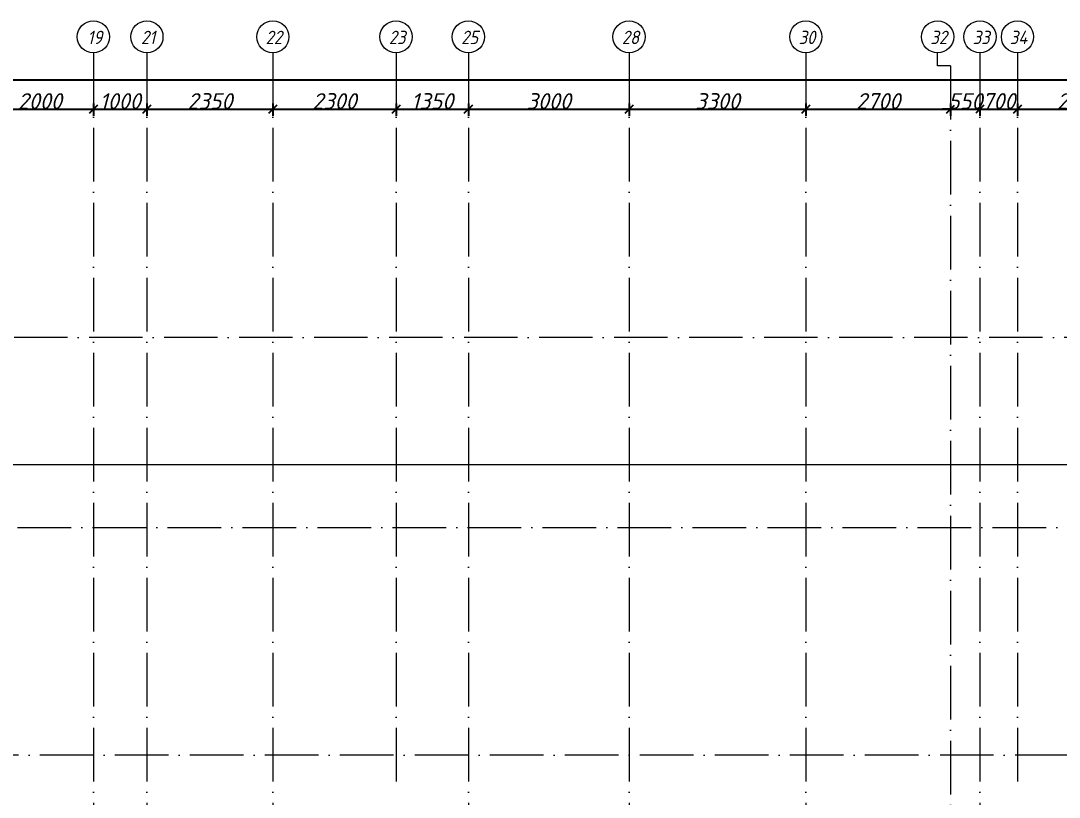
# Model space of a CAD drawing. Header units: millimetres. Extents: x -537608 to 253996, y -217170 to 186033.
# Drawn here: x -151090 to -131705, y 171535 to 186033 of the extents above; entities that cross this region are included whole.
import ezdxf

# ---------------------------------------------------------------- set-up
doc = ezdxf.new("R2010")
doc.units = ezdxf.units.MM
doc.linetypes.add('50_200_ШТРИХ_1Т_ш5_п1_п1_', pattern=[1400, 1000, -200, 0, -200])
for name, color, linetype, lineweight in [('A-____-____-DIMS', 7, 'Continuous', 9), ('S-GRID-____-IDEN', 7, 'Continuous', 9), ('S-GRID-____-OTLN', 7, 'Continuous', 9), ('S-GRID-____-OTLN-1', 7, '50_200_ШТРИХ_1Т_ш5_п1_п1_', 9)]:
    doc.layers.add(name, color=color, linetype=linetype, lineweight=lineweight)
doc.layers.add('G-____-____-SYMB-1', color=9, linetype='Continuous', lineweight=9, true_color=0x808080)
doc.styles.add('ISOCPEUR_I', font='isocpeui.ttf', dxfattribs={"height": 300})
doc.styles.add('ISOCPEUR_I_9', font='isocpeui.ttf', dxfattribs={"width": 0.9, "height": 250})
doc.dimstyles.new('ISO-2_5_0_9К_БОЛЬШОЙ_ОСИ', dxfattribs={"dimscale": 304.8, "dimtxt": 248.995294, "dimasz": 0.492126, "dimexe": 0.393701, "dimexo": 0, "dimgap": 0, "dimtad": 1, "dimdec": 0, "dimzin": 0, "dimdsep": 46, "dimtxsty": 'ISOCPEUR_I', "dimblk1": 'OBLIQUE', "dimblk2": 'OBLIQUE', "dimsah": 1, "dimcen": 0.09, "dimdle": 0.393701, "dimazin": 0, "dimtfac": 1, "dimtdec": 4, "dimtix": 1, "dimtmove": 0, "dimatfit": 3, "dimfxl": 1, "dimtvp": 1, "dimtolj": 1, "dimtzin": 0, "dimarcsym": 2})
doc.dimstyles.new('ISO-2_5_0_9К_БОЛЬШОЙ_ОСИ_2', dxfattribs={"dimscale": 304.8, "dimtxt": 248.995294, "dimasz": 0.492126, "dimexe": 0.393701, "dimexo": 0, "dimgap": 0, "dimtad": 1, "dimdec": 0, "dimzin": 0, "dimdsep": 46, "dimtxsty": 'ISOCPEUR_I_9', "dimblk1": 'OBLIQUE', "dimblk2": 'OBLIQUE', "dimsah": 1, "dimcen": 0.09, "dimdle": 0.393701, "dimazin": 0, "dimtfac": 1, "dimtdec": 4, "dimtix": 1, "dimtmove": 2, "dimatfit": 3, "dimfxl": 1, "dimtvp": 1, "dimtolj": 1, "dimtzin": 0, "dimarcsym": 2})

# ---------------------------------------------------------------- blocks, each defined once
blk = doc.blocks.new('Ось сетки - Круг_Ø6_00__ISO-2_5_0_9K_-25732049-АР1_План отверстий 3 этажа в осях 1-64_Ю-ЯЯ')
at = {"layer": 'S-GRID-____-IDEN'}
blk.add_circle((0, 0), 3, dxfattribs=at)
blk = doc.blocks.new('_Oblique')
at = {"color": 0, "linetype": 'ByBlock', "lineweight": -2}
blk.add_line((-0.5, -0.5), (0.5, 0.5), dxfattribs=at)
blk = doc.blocks.new('*D959')
at = {"layer": 'A-____-____-DIMS', "color": 0, "lineweight": -2, "transparency": 16777216}
for p, q in [((-151855, 184381), (-149615, 184381)), ((-151735, 184487), (-151735, 184261)), ((-149735, 184487), (-149735, 184261))]:
    blk.add_line(p, q, dxfattribs=at)
at = {"layer": 'Defpoints', "color": 0, "transparency": 16777216}
for p in [(-151735, 184487), (-149735, 184487), (-149735, 184381)]:
    blk.add_point(p, dxfattribs=at)
at = {"layer": 'A-____-____-DIMS', "color": 0, "lineweight": -2, "transparency": 16777216, "xscale": 150, "yscale": 150, "zscale": 150, "rotation": 180}
blk.add_blockref('_Oblique', (-151735, 184381), dxfattribs=at)
at = {"layer": 'A-____-____-DIMS', "color": 0, "lineweight": -2, "transparency": 16777216, "xscale": 150, "yscale": 150, "zscale": 150}
blk.add_blockref('_Oblique', (-149735, 184381), dxfattribs=at)
at = {"layer": 'A-____-____-DIMS', "color": 0, "transparency": 16777216, "insert": (-150735, 184531), "char_height": 300, "width": 758.48, "attachment_point": 5, "style": 'ISOCPEUR_I'}
blk.add_mtext('\\A1;2000', dxfattribs=at)
blk = doc.blocks.new('*D960')
at = {"layer": 'A-____-____-DIMS', "color": 0, "lineweight": -2, "transparency": 16777216}
for p, q in [((-149855, 184381), (-148615, 184381)), ((-149735, 184487), (-149735, 184261)), ((-148735, 184487), (-148735, 184261))]:
    blk.add_line(p, q, dxfattribs=at)
at = {"layer": 'Defpoints', "color": 0, "transparency": 16777216}
for p in [(-149735, 184487), (-148735, 184487), (-148735, 184381)]:
    blk.add_point(p, dxfattribs=at)
at = {"layer": 'A-____-____-DIMS', "color": 0, "lineweight": -2, "transparency": 16777216, "xscale": 150, "yscale": 150, "zscale": 150, "rotation": 180}
blk.add_blockref('_Oblique', (-149735, 184381), dxfattribs=at)
at = {"layer": 'A-____-____-DIMS', "color": 0, "lineweight": -2, "transparency": 16777216, "xscale": 150, "yscale": 150, "zscale": 150}
blk.add_blockref('_Oblique', (-148735, 184381), dxfattribs=at)
at = {"layer": 'A-____-____-DIMS', "color": 0, "transparency": 16777216, "insert": (-149235, 184531), "char_height": 300, "width": 701.02, "attachment_point": 5, "style": 'ISOCPEUR_I'}
blk.add_mtext('\\A1;1000', dxfattribs=at)
blk = doc.blocks.new('*D961')
at = {"layer": 'A-____-____-DIMS', "color": 0, "lineweight": -2, "transparency": 16777216}
for p, q in [((-148855, 184381), (-146265, 184381)), ((-148735, 184487), (-148735, 184261)), ((-146385, 184487), (-146385, 184261))]:
    blk.add_line(p, q, dxfattribs=at)
at = {"layer": 'Defpoints', "color": 0, "transparency": 16777216}
for p in [(-148735, 184487), (-146385, 184487), (-146385, 184381)]:
    blk.add_point(p, dxfattribs=at)
at = {"layer": 'A-____-____-DIMS', "color": 0, "lineweight": -2, "transparency": 16777216, "xscale": 150, "yscale": 150, "zscale": 150, "rotation": 180}
blk.add_blockref('_Oblique', (-148735, 184381), dxfattribs=at)
at = {"layer": 'A-____-____-DIMS', "color": 0, "lineweight": -2, "transparency": 16777216, "xscale": 150, "yscale": 150, "zscale": 150}
blk.add_blockref('_Oblique', (-146385, 184381), dxfattribs=at)
at = {"layer": 'A-____-____-DIMS', "color": 0, "transparency": 16777216, "insert": (-147560, 184531), "char_height": 300, "width": 758.48, "attachment_point": 5, "style": 'ISOCPEUR_I'}
blk.add_mtext('\\A1;2350', dxfattribs=at)
blk = doc.blocks.new('*D962')
at = {"layer": 'A-____-____-DIMS', "color": 0, "lineweight": -2, "transparency": 16777216}
for p, q in [((-146505, 184381), (-143965, 184381)), ((-146385, 184487), (-146385, 184261)), ((-144085, 184487), (-144085, 184261))]:
    blk.add_line(p, q, dxfattribs=at)
at = {"layer": 'Defpoints', "color": 0, "transparency": 16777216}
for p in [(-146385, 184487), (-144085, 184487), (-144085, 184381)]:
    blk.add_point(p, dxfattribs=at)
at = {"layer": 'A-____-____-DIMS', "color": 0, "lineweight": -2, "transparency": 16777216, "xscale": 150, "yscale": 150, "zscale": 150, "rotation": 180}
blk.add_blockref('_Oblique', (-146385, 184381), dxfattribs=at)
at = {"layer": 'A-____-____-DIMS', "color": 0, "lineweight": -2, "transparency": 16777216, "xscale": 150, "yscale": 150, "zscale": 150}
blk.add_blockref('_Oblique', (-144085, 184381), dxfattribs=at)
at = {"layer": 'A-____-____-DIMS', "color": 0, "transparency": 16777216, "insert": (-145235, 184531), "char_height": 300, "width": 758.48, "attachment_point": 5, "style": 'ISOCPEUR_I'}
blk.add_mtext('\\A1;2300', dxfattribs=at)
blk = doc.blocks.new('*D963')
at = {"layer": 'A-____-____-DIMS', "color": 0, "lineweight": -2, "transparency": 16777216}
for p, q in [((-144205, 184381), (-142615, 184381)), ((-144085, 184487), (-144085, 184261)), ((-142735, 184487), (-142735, 184261))]:
    blk.add_line(p, q, dxfattribs=at)
at = {"layer": 'Defpoints', "color": 0, "transparency": 16777216}
for p in [(-144085, 184487), (-142735, 184487), (-142735, 184381)]:
    blk.add_point(p, dxfattribs=at)
at = {"layer": 'A-____-____-DIMS', "color": 0, "lineweight": -2, "transparency": 16777216, "xscale": 150, "yscale": 150, "zscale": 150, "rotation": 180}
blk.add_blockref('_Oblique', (-144085, 184381), dxfattribs=at)
at = {"layer": 'A-____-____-DIMS', "color": 0, "lineweight": -2, "transparency": 16777216, "xscale": 150, "yscale": 150, "zscale": 150}
blk.add_blockref('_Oblique', (-142735, 184381), dxfattribs=at)
at = {"layer": 'A-____-____-DIMS', "color": 0, "transparency": 16777216, "insert": (-143410, 184531), "char_height": 300, "width": 701.02, "attachment_point": 5, "style": 'ISOCPEUR_I'}
blk.add_mtext('\\A1;1350', dxfattribs=at)
blk = doc.blocks.new('*D964')
at = {"layer": 'A-____-____-DIMS', "color": 0, "lineweight": -2, "transparency": 16777216}
for p, q in [((-142855, 184381), (-139615, 184381)), ((-142735, 184487), (-142735, 184261)), ((-139735, 184487), (-139735, 184261))]:
    blk.add_line(p, q, dxfattribs=at)
at = {"layer": 'Defpoints', "color": 0, "transparency": 16777216}
for p in [(-142735, 184487), (-139735, 184487), (-139735, 184381)]:
    blk.add_point(p, dxfattribs=at)
at = {"layer": 'A-____-____-DIMS', "color": 0, "lineweight": -2, "transparency": 16777216, "xscale": 150, "yscale": 150, "zscale": 150, "rotation": 180}
blk.add_blockref('_Oblique', (-142735, 184381), dxfattribs=at)
at = {"layer": 'A-____-____-DIMS', "color": 0, "lineweight": -2, "transparency": 16777216, "xscale": 150, "yscale": 150, "zscale": 150}
blk.add_blockref('_Oblique', (-139735, 184381), dxfattribs=at)
at = {"layer": 'A-____-____-DIMS', "color": 0, "transparency": 16777216, "insert": (-141235, 184531), "char_height": 300, "width": 758.48, "attachment_point": 5, "style": 'ISOCPEUR_I'}
blk.add_mtext('\\A1;3000', dxfattribs=at)
blk = doc.blocks.new('*D965')
at = {"layer": 'A-____-____-DIMS', "color": 0, "lineweight": -2, "transparency": 16777216}
for p, q in [((-139855, 184381), (-136315, 184381)), ((-139735, 184487), (-139735, 184261)), ((-136435, 184487), (-136435, 184261))]:
    blk.add_line(p, q, dxfattribs=at)
at = {"layer": 'Defpoints', "color": 0, "transparency": 16777216}
for p in [(-139735, 184487), (-136435, 184487), (-136435, 184381)]:
    blk.add_point(p, dxfattribs=at)
at = {"layer": 'A-____-____-DIMS', "color": 0, "lineweight": -2, "transparency": 16777216, "xscale": 150, "yscale": 150, "zscale": 150, "rotation": 180}
blk.add_blockref('_Oblique', (-139735, 184381), dxfattribs=at)
at = {"layer": 'A-____-____-DIMS', "color": 0, "lineweight": -2, "transparency": 16777216, "xscale": 150, "yscale": 150, "zscale": 150}
blk.add_blockref('_Oblique', (-136435, 184381), dxfattribs=at)
at = {"layer": 'A-____-____-DIMS', "color": 0, "transparency": 16777216, "insert": (-138085, 184531), "char_height": 300, "width": 758.48, "attachment_point": 5, "style": 'ISOCPEUR_I'}
blk.add_mtext('\\A1;3300', dxfattribs=at)
blk = doc.blocks.new('*D966')
at = {"layer": 'A-____-____-DIMS', "color": 0, "lineweight": -2, "transparency": 16777216}
for p, q in [((-136555, 184381), (-133615, 184381)), ((-136435, 184487), (-136435, 184261)), ((-133735, 184487), (-133735, 184261))]:
    blk.add_line(p, q, dxfattribs=at)
at = {"layer": 'Defpoints', "color": 0, "transparency": 16777216}
for p in [(-136435, 184487), (-133735, 184487), (-133735, 184381)]:
    blk.add_point(p, dxfattribs=at)
at = {"layer": 'A-____-____-DIMS', "color": 0, "lineweight": -2, "transparency": 16777216, "xscale": 150, "yscale": 150, "zscale": 150, "rotation": 180}
blk.add_blockref('_Oblique', (-136435, 184381), dxfattribs=at)
at = {"layer": 'A-____-____-DIMS', "color": 0, "lineweight": -2, "transparency": 16777216, "xscale": 150, "yscale": 150, "zscale": 150}
blk.add_blockref('_Oblique', (-133735, 184381), dxfattribs=at)
at = {"layer": 'A-____-____-DIMS', "color": 0, "transparency": 16777216, "insert": (-135085, 184532), "char_height": 300, "width": 758.48, "attachment_point": 5, "style": 'ISOCPEUR_I'}
blk.add_mtext('\\A1;2700', dxfattribs=at)
blk = doc.blocks.new('*D967')
at = {"layer": 'A-____-____-DIMS', "color": 0, "lineweight": -2, "transparency": 16777216}
for p, q in [((-133735, 184381), (-133885, 184381)), ((-133735, 184487), (-133735, 184261)), ((-133735, 184381), (-133185, 184381)), ((-133185, 184487), (-133185, 184261)), ((-133185, 184381), (-133035, 184381))]:
    blk.add_line(p, q, dxfattribs=at)
at = {"layer": 'Defpoints', "color": 0, "transparency": 16777216}
for p in [(-133735, 184487), (-133185, 184487), (-133185, 184381)]:
    blk.add_point(p, dxfattribs=at)
at = {"layer": 'A-____-____-DIMS', "color": 0, "lineweight": -2, "transparency": 16777216, "xscale": 150, "yscale": 150, "zscale": 150}
blk.add_blockref('_Oblique', (-133735, 184381), dxfattribs=at)
at = {"layer": 'A-____-____-DIMS', "color": 0, "lineweight": -2, "transparency": 16777216, "xscale": 150, "yscale": 150, "zscale": 150, "rotation": 180}
blk.add_blockref('_Oblique', (-133185, 184381), dxfattribs=at)
at = {"layer": 'A-____-____-DIMS', "color": 0, "transparency": 16777216, "insert": (-133460, 184531), "char_height": 300, "width": 568.86, "attachment_point": 5, "style": 'ISOCPEUR_I'}
blk.add_mtext('\\A1;550', dxfattribs=at)
blk = doc.blocks.new('*D968')
at = {"layer": 'A-____-____-DIMS', "color": 0, "lineweight": -2, "transparency": 16777216}
for p, q in [((-133305, 184381), (-132365, 184381)), ((-133185, 184487), (-133185, 184261)), ((-132485, 184487), (-132485, 184261))]:
    blk.add_line(p, q, dxfattribs=at)
at = {"layer": 'Defpoints', "color": 0, "transparency": 16777216}
for p in [(-133185, 184487), (-132485, 184487), (-132485, 184381)]:
    blk.add_point(p, dxfattribs=at)
at = {"layer": 'A-____-____-DIMS', "color": 0, "lineweight": -2, "transparency": 16777216, "xscale": 150, "yscale": 150, "zscale": 150, "rotation": 180}
blk.add_blockref('_Oblique', (-133185, 184381), dxfattribs=at)
at = {"layer": 'A-____-____-DIMS', "color": 0, "lineweight": -2, "transparency": 16777216, "xscale": 150, "yscale": 150, "zscale": 150}
blk.add_blockref('_Oblique', (-132485, 184381), dxfattribs=at)
at = {"layer": 'A-____-____-DIMS', "color": 0, "transparency": 16777216, "insert": (-132835, 184532), "char_height": 300, "width": 568.86, "attachment_point": 5, "style": 'ISOCPEUR_I'}
blk.add_mtext('\\A1;700', dxfattribs=at)
blk = doc.blocks.new('*D969')
at = {"layer": 'A-____-____-DIMS', "color": 0, "lineweight": -2, "transparency": 16777216}
for p, q in [((-132605, 184381), (-130065, 184381)), ((-132485, 184487), (-132485, 184261)), ((-130185, 184487), (-130185, 184261))]:
    blk.add_line(p, q, dxfattribs=at)
at = {"layer": 'Defpoints', "color": 0, "transparency": 16777216}
for p in [(-132485, 184487), (-130185, 184487), (-130185, 184381)]:
    blk.add_point(p, dxfattribs=at)
at = {"layer": 'A-____-____-DIMS', "color": 0, "lineweight": -2, "transparency": 16777216, "xscale": 150, "yscale": 150, "zscale": 150, "rotation": 180}
blk.add_blockref('_Oblique', (-132485, 184381), dxfattribs=at)
at = {"layer": 'A-____-____-DIMS', "color": 0, "lineweight": -2, "transparency": 16777216, "xscale": 150, "yscale": 150, "zscale": 150}
blk.add_blockref('_Oblique', (-130185, 184381), dxfattribs=at)
at = {"layer": 'A-____-____-DIMS', "color": 0, "transparency": 16777216, "insert": (-131335, 184531), "char_height": 300, "width": 758.48, "attachment_point": 5, "style": 'ISOCPEUR_I'}
blk.add_mtext('\\A1;2300', dxfattribs=at)
blk = doc.blocks.new('*D988')
at = {"layer": 'A-____-____-DIMS', "color": 0, "lineweight": -2, "transparency": 16777216}
for p, q in [((-181035, 185039), (-181035, 184813)), ((-77535, 185039), (-77535, 184813)), ((-181155, 184933), (-129802, 184933)), ((-77415, 184933), (-128923, 184933))]:
    blk.add_line(p, q, dxfattribs=at)
at = {"layer": 'Defpoints', "color": 0, "transparency": 16777216}
for p in [(-181035, 185039), (-77535, 185039), (-77535, 184933)]:
    blk.add_point(p, dxfattribs=at)
at = {"layer": 'A-____-____-DIMS', "color": 0, "lineweight": -2, "transparency": 16777216, "xscale": 150, "yscale": 150, "zscale": 150, "rotation": 180}
blk.add_blockref('_Oblique', (-181035, 184933), dxfattribs=at)
at = {"layer": 'A-____-____-DIMS', "color": 0, "lineweight": -2, "transparency": 16777216, "xscale": 150, "yscale": 150, "zscale": 150}
blk.add_blockref('_Oblique', (-77535, 184933), dxfattribs=at)
at = {"layer": 'A-____-____-DIMS', "color": 0, "transparency": 16777216, "insert": (-129902, 185259), "char_height": 250, "width": 1080.26, "attachment_point": 1, "line_spacing_factor": 1.149209, "style": 'ISOCPEUR_I_9'}
blk.add_mtext('\\A1;103500', dxfattribs=at)

msp = doc.modelspace()

# ---------------------------------------------------------------- linework, layer by layer
at = {"layer": 'G-____-____-SYMB-1'}
msp.add_line((-183412.0724, 177749.1664), (-74216.9844, 177749.1664), dxfattribs=at)
at = {"layer": 'S-GRID-____-OTLN'}
for p, q in [((-133975.36, 185189.2929), (-133975.36, 185432.9652)), ((-133734.9702, 185189.2929), (-133975.36, 185189.2929))]:
    msp.add_line(p, q, dxfattribs=at)
at = {"layer": 'S-GRID-____-OTLN-1'}
for p, q in [((-149734.9702, 185432.9652), (-149734.9702, 161215.5975)), ((-148734.9702, 185432.9652), (-148734.9702, 147431.7016)), ((-146384.9702, 185432.9652), (-146384.9702, 161215.5975)), ((-144084.9702, 185432.9652), (-144084.9702, 171787.4441)), ((-142734.9702, 185432.9652), (-142734.9702, 147431.7016)), ((-139734.9702, 185432.9652), (-139734.9702, 147431.7016)), ((-136434.9702, 185432.9652), (-136434.9702, 161215.5975)), ((-133184.9702, 185432.9652), (-133184.9702, 147431.7016)), ((-132484.9702, 185432.9652), (-132484.9702, 171787.4441)), ((-133734.9702, 185189.2929), (-133734.9702, 147570.4281)), ((-74610.5636, 180121.1558), (-183353.7404, 180121.1558)), ((-183353.7404, 176571.1558), (-74610.5636, 176571.1558)), ((-131530.3724, 172321.1558), (-183353.7404, 172321.1558))]:
    msp.add_line(p, q, dxfattribs=at)

# ---------------------------------------------------------------- block references
at = {"layer": 'S-GRID-____-IDEN', "xscale": 99.99999999999993, "yscale": 99.99999999999993, "zscale": 99.99999999999993, "rotation": 180}
for p in [(-149734.9702, 185732.9652), (-148734.9702, 185732.9652), (-146384.9702, 185732.9652), (-144084.9702, 185732.9652), (-142734.9702, 185732.9652), (-139734.9702, 185732.9652), (-136434.9702, 185732.9652), (-133975.36, 185732.9652), (-133184.9702, 185732.9652), (-132484.9702, 185732.9652)]:
    msp.add_blockref('Ось сетки - Круг_Ø6_00__ISO-2_5_0_9K_-25732049-АР1_План отверстий 3 этажа в осях 1-64_Ю-ЯЯ', p, dxfattribs=at)

# ---------------------------------------------------------------- texts
at = {"layer": 'S-GRID-____-IDEN', "char_height": 250, "attachment_point": 1, "style": 'ISOCPEUR_I_9'}
for s, insert, width in [('19', (-149845.4919, 185846.8989), 346.329), ('21', (-148845.4919, 185846.8989), 346.329), ('22', (-146519.3419, 185846.8989), 404.0505), ('23', (-144219.3419, 185846.8989), 404.0505), ('25', (-142869.3419, 185846.8989), 404.0505), ('28', (-139869.3419, 185846.8989), 404.0505), ('30', (-136569.3419, 185846.8989), 404.0505), ('32', (-134109.7317, 185846.8989), 404.0505), ('33', (-133319.3419, 185846.8989), 404.0505), ('34', (-132628.3419, 185846.8989), 425.696062)]:
    msp.add_mtext(s, dxfattribs=dict(at, insert=insert, width=width))

# ---------------------------------------------------------------- dimensions: what is measured, and where the dimension line sits
at = {"layer": 'A-____-____-DIMS'}
dim = msp.add_linear_dim(base=(-77534.9702, 184932.7824), p1=(-181034.9702, 185038.8484), p2=(-77534.9702, 185038.8484), dimstyle='ISO-2_5_0_9К_БОЛЬШОЙ_ОСИ_2', override={"dimpost": '<>', "dimfxl": 103500}, dxfattribs=at)
dim.commit()
dim.dimension.update_dxf_attribs({"geometry": '*D988', "text_midpoint": (-129362.1199, 185092.7297), "dimtype": 160})
for base, p1, p2, override, picture, middle in [((-149734.9702, 184380.5631), (-151734.9702, 184486.6291), (-149734.9702, 184486.6291), {"dimpost": '<>', "dimfxl": 2000}, '*D959', (-150734.9702, 184530.5631)), ((-148734.9702, 184380.5631), (-149734.9702, 184486.6291), (-148734.9702, 184486.6291), {"dimpost": '<>', "dimfxl": 1000}, '*D960', (-149234.9702, 184530.5631)), ((-146384.9702, 184380.5631), (-148734.9702, 184486.6291), (-146384.9702, 184486.6291), {"dimpost": '<>', "dimfxl": 2350}, '*D961', (-147559.9702, 184530.5631)), ((-144084.9702, 184380.5631), (-146384.9702, 184486.6291), (-144084.9702, 184486.6291), {"dimpost": '<>', "dimfxl": 2300}, '*D962', (-145234.9702, 184530.5631)), ((-142734.9702, 184380.5631), (-144084.9702, 184486.6291), (-142734.9702, 184486.6291), {"dimpost": '<>', "dimfxl": 1350}, '*D963', (-143409.9702, 184530.5631)), ((-139734.9702, 184380.5631), (-142734.9702, 184486.6291), (-139734.9702, 184486.6291), {"dimpost": '<>', "dimfxl": 3000}, '*D964', (-141234.9702, 184530.5631)), ((-136434.9702, 184380.5631), (-139734.9702, 184486.6291), (-136434.9702, 184486.6291), {"dimpost": '<>', "dimfxl": 3300}, '*D965', (-138084.9702, 184530.5631)), ((-133734.9702, 184380.5631), (-136434.9702, 184486.6291), (-133734.9702, 184486.6291), {"dimpost": '<>', "dimfxl": 2700}, '*D966', (-135084.9702, 184532.4949)), ((-133184.9702, 184380.5631), (-133734.9702, 184486.6291), (-133184.9702, 184486.6291), {"dimpost": '<>', "dimfxl": 550}, '*D967', (-133459.9702, 184530.5631)), ((-132484.9702, 184380.5631), (-133184.9702, 184486.6291), (-132484.9702, 184486.6291), {"dimpost": '<>', "dimfxl": 700}, '*D968', (-132834.9702, 184532.4949)), ((-130184.9702, 184380.5631), (-132484.9702, 184486.6291), (-130184.9702, 184486.6291), {"dimpost": '<>', "dimfxl": 2300}, '*D969', (-131334.9702, 184530.5631))]:
    dim = msp.add_linear_dim(base=base, p1=p1, p2=p2, dimstyle='ISO-2_5_0_9К_БОЛЬШОЙ_ОСИ', override=override, dxfattribs=at)
    dim.commit()
    dim.dimension.update_dxf_attribs({"geometry": picture, "text_midpoint": middle})

doc.saveas('drawing.dxf')
